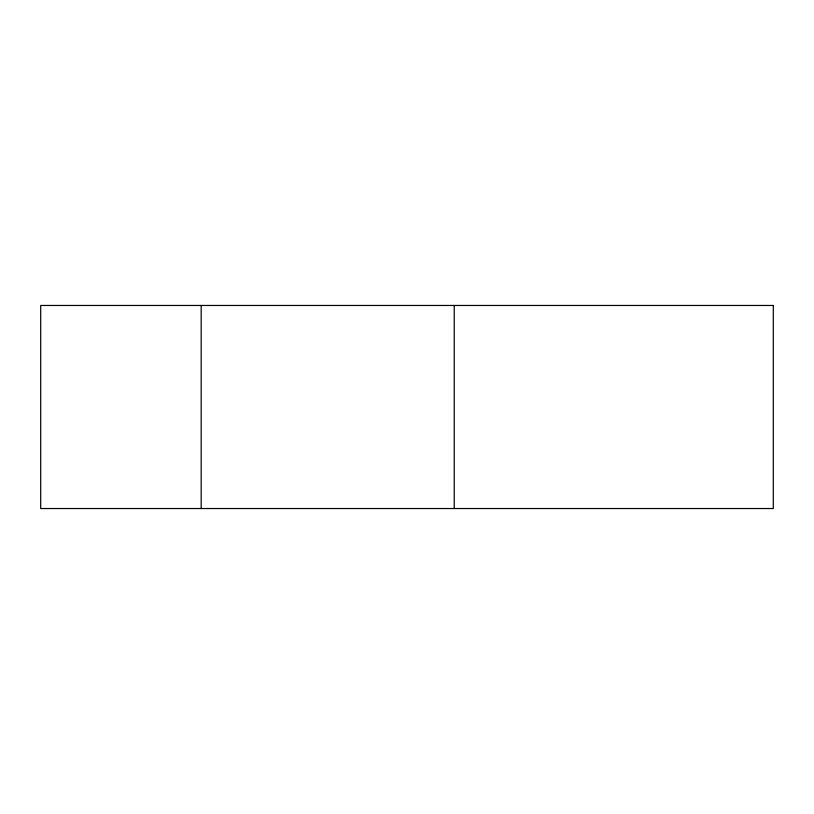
<?xml version="1.0" encoding="UTF-8"?>
<svg xmlns="http://www.w3.org/2000/svg" width="814" height="814" viewBox="0 0 814 814"><rect width="100%" height="100%" fill="white"/><g stroke="black" fill="none" stroke-linecap="round" stroke-linejoin="round"><path stroke-width="1.22" d="M454.232 305.464L454.232 508.536M201.18 305.464L201.18 508.536M773.3 305.464L40.7 305.464L40.7 508.536L773.3 508.536L773.3 305.464"/></g></svg>
